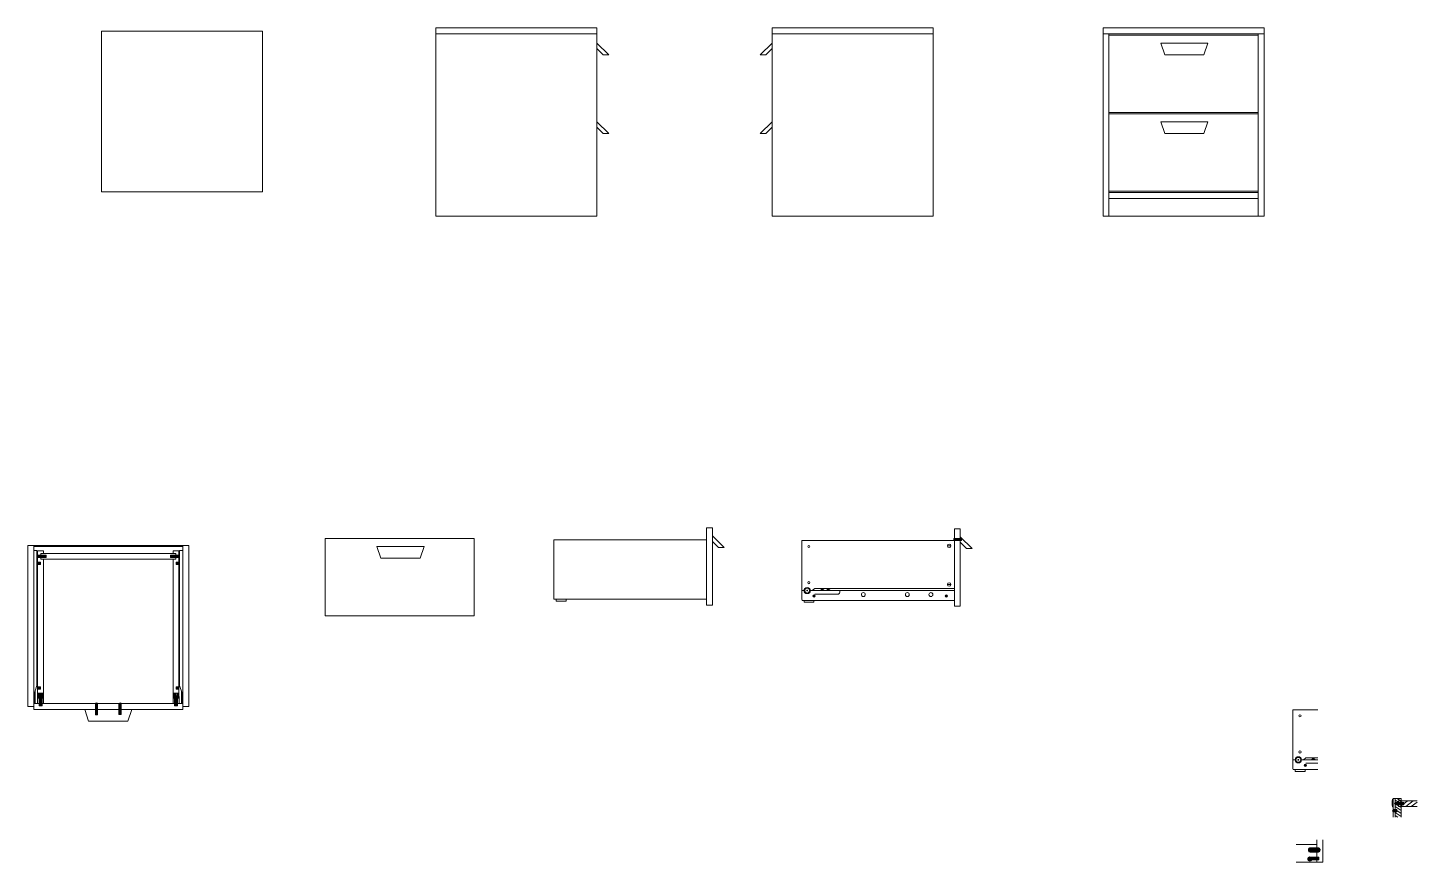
# Model space of a CAD drawing. Header units: millimetres. Extents: x 46 to 893, y 206 to 662.
# Drawn here: x 122.9 to 476.7, y 449.1 to 661.7 of the extents above; entities that cross this region are included whole.
import ezdxf

# ---------------------------------------------------------------- set-up
doc = ezdxf.new("R2010")
doc.units = ezdxf.units.MM
doc.header["$MEASUREMENT"] = 0
for name, color, linetype, lineweight in [('elementi non sezionati', 8, 'Continuous', 18), ('linee non sezionate', 8, 'Continuous', 18), ('pareti sezionate', 7, 'Continuous', 18), ('retini', 11, 'Continuous', 18), ('riquadro viti', 2, 'Continuous', 18), ('viti e cerniere', 4, 'Continuous', 13)]:
    doc.layers.add(name, color=color, linetype=linetype, lineweight=lineweight)
doc.layers.add('viti sottili', color=4, linetype='Continuous')

msp = doc.modelspace()

# ---------------------------------------------------------------- hatches: boundary and pattern name
at = {"layer": 'retini'}
h = msp.add_hatch(dxfattribs=at)
h.set_pattern_fill('ANSI31', color=256, scale=5, angle=101)
h.set_pattern_definition([(146, (42.4259, 196.1713), (-0.3494956, -0.5181485), [])])
h.paths.add_polyline_path([(472.62, 465.34), (471.12, 465.34), (471.12, 464.27), (471.92, 464.27), (471.92, 464.73), (472.42, 464.73), (472.62, 464.73)])
h = msp.add_hatch(dxfattribs=at)
h.set_pattern_fill('ANSI31', color=256, scale=5, angle=101)
h.paths.add_polyline_path([(472.62, 463.23), (472.42, 463.23), (471.92, 463.23), (471.92, 463.7), (471.12, 463.7), (471.12, 462.47), (471.56, 462.47), (471.56, 461.9), (471.12, 461.9), (471.12, 460.55), (472.62, 460.55)])
h = msp.add_hatch(dxfattribs=at)
h.set_pattern_fill('ANSI31', color=256, scale=7, angle=173)
h.set_pattern_definition([(218, (42.4259, 196.1713), (0.5387038, -0.6895094), [])])
h.paths.add_polyline_path([(476.71, 463.23), (476.71, 464.73), (471.92, 464.73), (471.92, 464.27), (473.28, 464.27), (473.28, 463.7), (471.92, 463.7), (471.92, 463.23)])

# ---------------------------------------------------------------- linework, layer by layer
at = {"layer": 'elementi non sezionati', "ltscale": 0.7}
msp.add_line((124.41, 529.75), (162.41, 529.75), dxfattribs=at)
at = {"layer": 'linee non sezionate'}
for p, q in [((267.85, 661.69), (226.85, 661.69)), ((226.85, 661.69), (226.85, 613.69)), ((267.85, 613.69), (267.85, 661.69)), ((312.44, 661.69), (353.44, 661.69)), ((312.44, 613.69), (312.44, 661.69)), ((353.44, 661.69), (353.44, 613.69)), ((396.71, 661.69), (437.71, 661.69)), ((396.71, 613.69), (396.71, 661.69)), ((437.71, 661.69), (437.71, 613.69)), ((182.68, 660.86), (141.68, 660.86)), ((141.68, 660.86), (141.68, 619.86)), ((182.68, 619.86), (182.68, 660.86)), ((267.85, 660.19), (226.85, 660.19)), ((312.44, 660.19), (353.44, 660.19)), ((396.71, 660.19), (437.71, 660.19)), ((398.21, 660.19), (398.21, 613.69)), ((398.21, 659.79), (436.21, 659.79)), ((436.21, 660.19), (436.21, 613.69)), ((270.85, 654.79), (267.85, 657.79)), ((269.44, 654.79), (267.85, 656.38)), ((269.44, 654.79), (270.85, 654.79)), ((309.44, 654.79), (312.44, 657.79)), ((310.85, 654.79), (309.44, 654.79)), ((310.85, 654.79), (312.44, 656.38)), ((411.42, 657.79), (423.42, 657.79)), ((411.42, 657.79), (412.42, 654.79)), ((412.42, 654.79), (422.42, 654.79)), ((423.42, 657.79), (422.42, 654.79)), ((270.85, 634.74), (267.85, 637.69)), ((309.44, 634.74), (312.44, 637.69)), ((398.21, 640.14), (436.21, 640.14)), ((398.21, 639.74), (436.21, 639.74)), ((411.42, 637.74), (423.42, 637.74)), ((411.42, 637.74), (412.42, 634.74)), ((423.42, 637.74), (422.42, 634.74)), ((269.44, 634.74), (267.85, 636.33)), ((267.85, 634.74), (267.85, 634.74)), ((269.44, 634.74), (270.85, 634.74)), ((310.85, 634.74), (309.44, 634.74)), ((310.85, 634.74), (312.44, 636.33)), ((312.44, 634.74), (312.44, 634.74)), ((412.42, 634.74), (422.42, 634.74)), ((141.68, 619.86), (182.68, 619.86)), ((398.21, 620.09), (436.21, 620.09)), ((398.21, 619.69), (436.21, 619.69)), ((398.21, 618.19), (436.21, 618.19)), ((226.85, 613.69), (267.85, 613.69)), ((353.44, 613.69), (312.44, 613.69)), ((398.21, 613.69), (396.71, 613.69)), ((398.21, 613.69), (436.21, 613.69)), ((437.71, 613.69), (436.21, 613.69)), ((198.61, 531.51), (198.61, 511.86)), ((198.61, 531.51), (236.61, 531.51)), ((236.61, 531.51), (236.61, 511.86)), ((256.86, 531.24), (295.73, 531.24)), ((256.86, 531.24), (256.86, 516.09)), ((320, 531), (358.87, 531)), ((358.88, 516.35), (358.87, 531)), ((122.91, 488.75), (122.91, 529.75)), ((124.41, 529.75), (122.91, 529.75)), ((124.41, 529.75), (124.41, 489.5)), ((159.91, 528.37), (161.41, 528.37)), ((159.91, 527.76), (159.91, 528.37)), ((162.41, 488.75), (162.41, 529.75)), ((163.91, 529.75), (162.41, 529.75)), ((163.91, 529.75), (163.91, 488.75)), ((211.82, 529.51), (223.82, 529.51)), ((211.82, 529.51), (212.82, 526.51)), ((223.82, 529.51), (222.82, 526.51)), ((126.91, 489.5), (126.91, 526.26)), ((159.91, 489.5), (159.91, 526.26)), ((212.82, 526.51), (222.82, 526.51)), ((295.74, 516.09), (256.86, 516.09)), ((198.61, 511.86), (236.61, 511.86)), ((124.41, 488.75), (122.91, 488.75)), ((125.41, 489.5), (125.82, 489.5)), ((126.55, 489.5), (160.29, 489.5)), ((126.55, 489.5), (140.12, 489.5)), ((140.69, 489.5), (146.12, 489.5)), ((146.69, 489.5), (160.29, 489.5)), ((163.91, 488.75), (162.41, 488.75)), ((137.4, 488), (138.4, 485)), ((138.4, 485), (148.4, 485)), ((149.4, 488), (148.4, 485)), ((445.07, 487.87), (451.38, 487.87)), ((445.91, 453.56), (451.18, 453.56)), ((445.91, 449.06), (451.18, 449.06))]:
    msp.add_line(p, q, dxfattribs=at)
at = {"layer": 'linee non sezionate', "ltscale": 0.7}
msp.add_line((124.41, 529.55), (162.41, 529.55), dxfattribs=at)
at = {"layer": 'linee non sezionate'}
msp.add_lwpolyline([(295.73, 514.59), (297.23, 514.59), (297.23, 534.24), (295.73, 534.24)], close=True, dxfattribs=at)
for points in [[(297.23, 532.24), (300.23, 529.24), (298.81, 529.24), (297.23, 530.82)], [(320, 516.35), (320, 531)], [(360.37, 531.59), (360.37, 534), (358.87, 534), (358.87, 514.35), (360.37, 514.35), (360.37, 531.03)], [(360.37, 532), (363.37, 529), (361.95, 529), (360.37, 530.58)], [(125.41, 528.37), (125.41, 528.37), (126.91, 528.37), (126.91, 527.76)], [(126.21, 527.3), (126.21, 527.76), (126.71, 527.76), (160.11, 527.76), (160.61, 527.76), (160.61, 527.3)], [(160.61, 526.73), (160.61, 526.26), (160.11, 526.26), (126.71, 526.26), (126.21, 526.26), (126.21, 526.73)], [(259.97, 516.09), (259.97, 515.59), (258.97, 515.59), (257.47, 515.59), (257.47, 516.09)], [(323.11, 515.79), (323.11, 515.35), (322.11, 515.35), (320.61, 515.35), (320.61, 515.79)], [(140.12, 488), (124.41, 488), (124.41, 489.5), (125.82, 489.5)], [(161.41, 489.5), (161.01, 489.5), (162.41, 489.5), (162.41, 488), (146.69, 488)], [(146.12, 488), (140.69, 488), (140.69, 488)], [(445.07, 473.22), (445.07, 487.87)], [(448.17, 472.65), (448.17, 472.22), (447.17, 472.22), (445.67, 472.22), (445.67, 472.65)]]:
    msp.add_lwpolyline(points, dxfattribs=at)
at = {"layer": 'pareti sezionate'}
for p, q in [((472.62, 460.55), (472.62, 463.23)), ((451.18, 454.73), (451.18, 452.65)), ((451.18, 451.79), (451.18, 450.37))]:
    msp.add_line(p, q, dxfattribs=at)
for points in [[(471.12, 465.34), (471.12, 465.34), (472.62, 465.34), (472.62, 464.73)], [(471.92, 464.27), (471.92, 464.73), (472.42, 464.73), (476.71, 464.73)], [(476.71, 463.23), (472.42, 463.23), (471.92, 463.23), (471.92, 463.7)], [(451.18, 449.65), (451.18, 449.06), (452.68, 449.06), (452.68, 454.73)]]:
    msp.add_lwpolyline(points, dxfattribs=at)
at = {"layer": 'riquadro viti'}
for p, q in [((358.86, 531.59), (360.64, 531.59)), ((358.86, 531.03), (360.64, 531.03)), ((360.64, 531.59), (360.64, 531.03)), ((125.39, 527.3), (127.57, 527.3)), ((127.57, 527.3), (127.57, 526.73)), ((161.41, 527.3), (159.24, 527.3)), ((159.24, 527.3), (159.24, 526.73)), ((125.41, 526.73), (127.57, 526.73)), ((161.41, 526.73), (159.24, 526.73)), ((140.12, 489.5), (140.12, 486.63)), ((140.69, 489.5), (140.69, 486.63)), ((146.12, 489.5), (146.12, 486.71)), ((146.69, 489.5), (146.69, 486.71)), ((140.12, 486.63), (140.69, 486.63)), ((146.12, 486.71), (146.69, 486.71)), ((471.1, 464.27), (473.28, 464.27)), ((471.12, 463.7), (473.28, 463.7)), ((473.28, 464.27), (473.28, 463.7))]:
    msp.add_line(p, q, dxfattribs=at)
at = {"layer": 'riquadro viti', "ltscale": 0.7}
for p, q in [((125.41, 525.5), (126.12, 525.5)), ((125.41, 524.93), (126.12, 524.93)), ((126.12, 525.5), (126.12, 524.93)), ((161.41, 525.5), (160.7, 525.5)), ((160.7, 525.5), (160.7, 524.93)), ((161.41, 524.93), (160.7, 524.93)), ((125.41, 493.73), (126.12, 493.73)), ((125.41, 493.17), (126.12, 493.17)), ((125.41, 492.13), (126.71, 492.13)), ((126.12, 493.73), (126.12, 493.17)), ((126.71, 492.13), (126.71, 490.88)), ((161.41, 492.1), (160.13, 492.1)), ((160.13, 492.1), (160.13, 490.86)), ((161.41, 493.73), (160.7, 493.73)), ((160.7, 493.73), (160.7, 493.17)), ((161.41, 493.17), (160.7, 493.17)), ((125.82, 490.88), (125.4, 490.88)), ((126.71, 490.88), (126.55, 490.88)), ((160.13, 490.86), (160.29, 490.86)), ((161.01, 490.86), (161.41, 490.86)), ((470.62, 462.47), (471.56, 462.47)), ((470.62, 461.9), (471.56, 461.9)), ((471.56, 462.47), (471.56, 461.9))]:
    msp.add_line(p, q, dxfattribs=at)
for points in [[(126.55, 490.88), (126.55, 488.91), (125.82, 488.91), (125.82, 490.88)], [(160.29, 490.86), (160.29, 488.88), (161.01, 488.88), (161.01, 490.86)]]:
    msp.add_lwpolyline(points, dxfattribs=at)
at = {"layer": 'riquadro viti', "ltscale": 0.03}
msp.add_lwpolyline([(449.62, 450.37), (451.66, 450.37), (451.68, 450.37), (451.68, 449.65), (449.86, 449.65, -2.428654)], format="xyb", close=True, dxfattribs=at)
at = {"layer": 'riquadro viti', "ltscale": 0.2}
msp.add_lwpolyline([(451.79, 452.22), (451.79, 451.79), (449.1, 451.79), (449.1, 452.65), (451.79, 452.65)], close=True, dxfattribs=at)
at = {"layer": 'viti e cerniere', "ltscale": 0.7}
for p, q in [((359.31, 531.43), (358.86, 531.43)), ((359.31, 531.19), (358.86, 531.19)), ((359.31, 531.4), (359.31, 531.43)), ((359.31, 531.4), (359.43, 531.4)), ((359.31, 531.22), (359.31, 531.4)), ((359.31, 531.19), (359.31, 531.22)), ((124.41, 528.49), (125.15, 528.49)), ((124.41, 528.49), (124.41, 489.6)), ((125.25, 528.39), (125.25, 494.1)), ((161.56, 528.39), (161.56, 494.1)), ((162.41, 528.49), (161.66, 528.49)), ((162.41, 528.49), (162.41, 489.6)), ((125.85, 527.13), (125.41, 527.13)), ((125.85, 526.89), (125.41, 526.89)), ((125.85, 527.13), (125.85, 527.11)), ((125.85, 527.11), (125.85, 526.92)), ((125.85, 526.92), (125.97, 526.92)), ((125.85, 526.92), (125.85, 526.89)), ((125.95, 525.12), (125.98, 525.12)), ((160.86, 525.12), (160.83, 525.12)), ((160.96, 526.92), (160.84, 526.92)), ((160.96, 527.13), (161.41, 527.13)), ((160.96, 527.13), (160.96, 527.1)), ((160.96, 527.1), (160.96, 526.92)), ((160.96, 526.92), (160.96, 526.89)), ((160.96, 526.89), (161.41, 526.89)), ((323.29, 518.79), (322.66, 518.29)), ((358.88, 518.79), (358.88, 515.79)), ((125.25, 494.1), (124.59, 492.1)), ((124.59, 492.1), (124.59, 489.6)), ((124.76, 489.6), (124.76, 492.62)), ((125.41, 493.17), (125.4, 489.5)), ((125.74, 492.05), (125.82, 492.05)), ((125.95, 493.35), (125.98, 493.35)), ((126.22, 492.05), (126.15, 492.05)), ((160.6, 492.05), (160.68, 492.05)), ((160.86, 493.35), (160.83, 493.35)), ((161.08, 492.05), (161.01, 492.05)), ((161.41, 493.17), (161.42, 489.5)), ((161.56, 494.1), (162.22, 492.1)), ((162.05, 489.6), (162.05, 492.62)), ((162.22, 492.1), (162.22, 489.6)), ((124.59, 489.6), (124.41, 489.6)), ((125.4, 489.5), (124.86, 489.5)), ((125.46, 490.95), (125.41, 490.95)), ((125.52, 491.68), (125.74, 491.68)), ((140.28, 489.05), (140.28, 489.5)), ((140.31, 489.05), (140.28, 489.05)), ((140.31, 489.05), (140.31, 488.93)), ((140.5, 489.05), (140.31, 489.05)), ((140.53, 489.05), (140.5, 489.05)), ((140.53, 489.05), (140.53, 489.5)), ((146.28, 489.05), (146.28, 489.5)), ((146.31, 489.05), (146.28, 489.05)), ((146.31, 489.05), (146.31, 488.93)), ((146.5, 489.05), (146.31, 489.05)), ((146.53, 489.05), (146.5, 489.05)), ((146.53, 489.05), (146.53, 489.5)), ((161.3, 491.68), (161.08, 491.68)), ((161.36, 490.95), (161.41, 490.95)), ((161.42, 489.5), (161.95, 489.5)), ((162.22, 489.6), (162.41, 489.6)), ((448.36, 475.66), (447.73, 475.15)), ((471.56, 464.11), (471.12, 464.11)), ((471.56, 463.86), (471.12, 463.86)), ((471.56, 464.11), (471.56, 464.08)), ((471.56, 464.08), (471.56, 463.89)), ((471.56, 463.89), (471.69, 463.89)), ((471.56, 463.89), (471.56, 463.86)), ((471.39, 462.09), (471.42, 462.09))]:
    msp.add_line(p, q, dxfattribs=at)
at = {"layer": 'viti e cerniere'}
for p, q in [((359.31, 531.22), (359.38, 531.22)), ((359.49, 531.46), (359.38, 531.16)), ((359.38, 531.22), (359.43, 531.4)), ((359.38, 531.16), (359.44, 531.22)), ((359.38, 531.16), (359.38, 531.22)), ((359.43, 531.4), (359.49, 531.46)), ((359.44, 531.22), (359.49, 531.4)), ((359.44, 531.22), (359.52, 531.22)), ((359.49, 531.4), (359.49, 531.46)), ((359.58, 531.22), (359.65, 531.22)), ((359.71, 531.22), (359.79, 531.22)), ((359.85, 531.22), (359.92, 531.22)), ((359.98, 531.22), (360.06, 531.22)), ((360.12, 531.22), (360.2, 531.22)), ((360.25, 531.22), (360.33, 531.22)), ((360.39, 531.22), (360.47, 531.22)), ((360.53, 531.22), (360.61, 531.22)), ((360.61, 531.4), (360.61, 531.22)), ((125.25, 528.37), (125.41, 528.37)), ((125.41, 528.37), (125.41, 523.48)), ((161.56, 528.37), (161.41, 528.37)), ((161.41, 528.37), (161.41, 523.48)), ((357.13, 529.68), (357.23, 529.71)), ((357.13, 529.68), (357.23, 529.64)), ((357.23, 529.71), (357.23, 529.64)), ((357.84, 529.71), (357.25, 529.71)), ((357.54, 529.71), (357.25, 529.71)), ((357.25, 529.71), (357.25, 529.64)), ((357.84, 529.64), (357.25, 529.64)), ((357.84, 529.71), (357.84, 529.64)), ((125.41, 525.34), (125.43, 525.34)), ((125.49, 525.34), (125.56, 525.34)), ((125.62, 525.34), (125.7, 525.34)), ((125.76, 525.34), (125.83, 525.34)), ((125.85, 527.11), (125.92, 527.11)), ((125.89, 525.34), (125.98, 525.34)), ((125.98, 527.11), (126.06, 527.11)), ((126.12, 527.11), (126.2, 527.11)), ((126.26, 527.11), (126.33, 527.11)), ((126.39, 527.11), (126.47, 527.11)), ((126.53, 527.11), (126.6, 527.11)), ((126.66, 527.11), (126.74, 527.11)), ((126.8, 527.11), (126.87, 527.11)), ((126.93, 527.11), (127.01, 527.11)), ((127.07, 527.11), (127.15, 527.11)), ((127.2, 527.11), (127.28, 527.11)), ((127.34, 527.11), (127.42, 527.11)), ((127.39, 526.92), (127.45, 526.92)), ((159.42, 526.92), (159.36, 526.92)), ((159.47, 527.1), (159.4, 527.1)), ((159.61, 527.1), (159.53, 527.1)), ((159.74, 527.1), (159.67, 527.1)), ((159.88, 527.1), (159.8, 527.1)), ((160.02, 527.1), (159.94, 527.1)), ((160.15, 527.1), (160.07, 527.1)), ((160.29, 527.1), (160.21, 527.1)), ((160.42, 527.1), (160.35, 527.1)), ((160.56, 527.1), (160.48, 527.1)), ((160.69, 527.1), (160.62, 527.1)), ((160.83, 527.1), (160.75, 527.1)), ((160.92, 525.34), (160.83, 525.34)), ((160.96, 527.1), (160.89, 527.1)), ((161.06, 525.34), (160.98, 525.34)), ((161.19, 525.34), (161.12, 525.34)), ((161.33, 525.34), (161.25, 525.34)), ((161.41, 525.34), (161.39, 525.34)), ((125.41, 520.84), (125.25, 520.84)), ((125.41, 520.47), (125.25, 520.47)), ((125.41, 520.11), (125.25, 520.11)), ((125.41, 523.48), (125.41, 493.17)), ((161.41, 523.48), (161.41, 493.17)), ((161.41, 520.84), (161.56, 520.84)), ((161.41, 520.47), (161.56, 520.47)), ((161.41, 520.11), (161.56, 520.11)), ((125.41, 519.46), (125.25, 519.46)), ((125.41, 519.18), (125.25, 519.18)), ((125.41, 518.91), (125.25, 518.91)), ((161.41, 519.46), (161.56, 519.46)), ((161.41, 519.18), (161.56, 519.18)), ((161.41, 518.91), (161.56, 518.91)), ((320, 515.99), (320, 518.12)), ((320.2, 518.32), (320.58, 518.32)), ((358.88, 518.29), (322.16, 518.29)), ((322.92, 516.96), (322.92, 516.85)), ((323.07, 516.96), (322.92, 516.96)), ((322.92, 516.85), (323.07, 516.85)), ((323.18, 517.11), (323.07, 517.11)), ((323.07, 517.11), (323.07, 516.96)), ((323.18, 516.96), (323.07, 516.85)), ((323.18, 516.85), (323.07, 516.96)), ((323.07, 516.85), (323.07, 516.7)), ((323.07, 516.7), (323.18, 516.7)), ((323.18, 516.96), (323.18, 517.11)), ((323.33, 516.96), (323.18, 516.96)), ((323.18, 516.7), (323.18, 516.85)), ((323.18, 516.85), (323.33, 516.85)), ((358.88, 518.79), (323.29, 518.79)), ((329.31, 517.38), (323.3, 517.4)), ((323.33, 516.85), (323.33, 516.96)), ((324.74, 518.29), (325.19, 518.74)), ((324.87, 518.29), (325.2, 518.61)), ((325.19, 518.74), (325.69, 518.3)), ((325.2, 518.61), (325.55, 518.29)), ((326.29, 518.29), (326.75, 518.74)), ((326.43, 518.29), (326.75, 518.61)), ((326.75, 518.74), (327.24, 518.3)), ((326.75, 518.61), (327.11, 518.29)), ((356.57, 516.96), (356.57, 516.85)), ((356.73, 516.96), (356.57, 516.96)), ((356.57, 516.85), (356.73, 516.85)), ((356.83, 517.11), (356.73, 517.11)), ((356.73, 517.11), (356.73, 516.96)), ((356.83, 516.96), (356.73, 516.85)), ((356.83, 516.85), (356.73, 516.96)), ((356.73, 516.85), (356.73, 516.7)), ((356.73, 516.7), (356.83, 516.7)), ((356.83, 516.96), (356.83, 517.11)), ((356.99, 516.96), (356.83, 516.96)), ((356.83, 516.7), (356.83, 516.85)), ((356.83, 516.85), (356.99, 516.85)), ((356.99, 516.85), (356.99, 516.96)), ((357.13, 519.83), (357.23, 519.87)), ((357.13, 519.83), (357.23, 519.8)), ((357.23, 519.87), (357.23, 519.8)), ((357.84, 519.87), (357.25, 519.87)), ((357.54, 519.87), (357.25, 519.87)), ((357.25, 519.87), (357.25, 519.8)), ((357.84, 519.8), (357.25, 519.8)), ((357.84, 519.87), (357.84, 519.8)), ((321.2, 515.79), (320.2, 515.79)), ((358.88, 515.79), (321.2, 515.79)), ((124.76, 491.85), (124.59, 491.85)), ((125.41, 493.57), (125.43, 493.57)), ((125.49, 493.57), (125.56, 493.57)), ((125.62, 493.57), (125.7, 493.57)), ((125.76, 493.57), (125.83, 493.57)), ((125.89, 493.57), (125.98, 493.57)), ((160.92, 493.57), (160.83, 493.57)), ((161.06, 493.57), (160.98, 493.57)), ((161.19, 493.57), (161.12, 493.57)), ((161.33, 493.57), (161.25, 493.57)), ((161.41, 493.57), (161.39, 493.57)), ((162.05, 491.85), (162.22, 491.85)), ((124.59, 489.86), (124.76, 489.86)), ((125.89, 489.5), (125.89, 490.95)), ((125.89, 489.6), (126.44, 489.6)), ((126.44, 489.5), (125.89, 489.5)), ((125.94, 489.6), (125.94, 490.89)), ((125.98, 491.21), (125.98, 491.03)), ((126.05, 489.45), (126.05, 489.36)), ((126.05, 489.28), (126.05, 489.19)), ((126.05, 489.12), (126.05, 489.02)), ((126.05, 489.02), (126.28, 489.02)), ((126.12, 489.6), (126.12, 490.89)), ((126.16, 489.6), (126.12, 489.6)), ((126.14, 489.6), (126.19, 489.6)), ((126.16, 489.6), (126.21, 489.6)), ((126.21, 489.6), (126.21, 490.89)), ((126.28, 489.5), (126.28, 489.46)), ((126.28, 489.39), (126.28, 489.3)), ((126.28, 489.22), (126.28, 489.13)), ((126.28, 489.02), (126.28, 489.05)), ((126.35, 491.21), (126.35, 491.03)), ((126.38, 490.89), (126.38, 489.6)), ((126.44, 490.95), (126.44, 489.5)), ((126.45, 490.9), (126.45, 490.9)), ((140.25, 488.87), (140.55, 488.98)), ((140.31, 488.93), (140.25, 488.87)), ((140.31, 488.87), (140.25, 488.87)), ((140.5, 488.98), (140.31, 488.93)), ((140.5, 488.92), (140.31, 488.87)), ((140.5, 489.05), (140.5, 488.98)), ((140.55, 488.98), (140.5, 488.92)), ((140.55, 488.98), (140.5, 488.98)), ((140.5, 488.92), (140.5, 488.84)), ((140.5, 488.78), (140.5, 488.71)), ((140.5, 488.65), (140.5, 488.57)), ((140.5, 488.51), (140.5, 488.44)), ((140.5, 488.38), (140.5, 488.3)), ((146.25, 488.87), (146.55, 488.98)), ((146.31, 488.93), (146.25, 488.87)), ((146.31, 488.87), (146.25, 488.87)), ((146.5, 488.98), (146.31, 488.93)), ((146.5, 488.92), (146.31, 488.87)), ((146.5, 489.05), (146.5, 488.98)), ((146.55, 488.98), (146.5, 488.92)), ((146.55, 488.98), (146.5, 488.98)), ((146.5, 488.92), (146.5, 488.84)), ((146.5, 488.78), (146.5, 488.71)), ((146.5, 488.65), (146.5, 488.57)), ((146.5, 488.51), (146.5, 488.44)), ((146.5, 488.38), (146.5, 488.3)), ((160.39, 490.95), (160.39, 489.5)), ((160.94, 489.6), (160.39, 489.6)), ((160.39, 489.5), (160.94, 489.5)), ((160.44, 490.89), (160.44, 489.6)), ((160.48, 491.21), (160.48, 491.03)), ((160.55, 489.5), (160.55, 489.46)), ((160.55, 489.39), (160.55, 489.3)), ((160.55, 489.22), (160.55, 489.13)), ((160.55, 489.02), (160.55, 489.05)), ((160.78, 489.02), (160.55, 489.02)), ((160.62, 489.6), (160.62, 490.89)), ((160.66, 489.6), (160.62, 489.6)), ((160.68, 489.6), (160.64, 489.6)), ((160.66, 489.6), (160.7, 489.6)), ((160.7, 489.6), (160.7, 490.89)), ((160.78, 489.45), (160.78, 489.36)), ((160.78, 489.28), (160.78, 489.19)), ((160.78, 489.12), (160.78, 489.02)), ((160.85, 491.21), (160.85, 491.03)), ((160.89, 489.6), (160.89, 490.89)), ((160.94, 489.5), (160.94, 490.95)), ((162.22, 489.86), (162.05, 489.86)), ((140.31, 486.84), (140.31, 486.87)), ((140.31, 486.84), (140.5, 486.84)), ((140.5, 488.24), (140.5, 488.16)), ((140.5, 488), (140.5, 487.93)), ((140.5, 487.87), (140.5, 487.8)), ((140.5, 487.74), (140.5, 487.66)), ((140.5, 487.6), (140.5, 487.52)), ((140.5, 487.33), (140.5, 487.25)), ((140.5, 487.19), (140.5, 487.12)), ((140.5, 487.06), (140.5, 486.98)), ((140.5, 486.92), (140.5, 486.84)), ((146.31, 486.84), (146.31, 486.87)), ((146.31, 486.84), (146.5, 486.84)), ((146.5, 488.24), (146.5, 488.16)), ((146.5, 488), (146.5, 487.93)), ((146.5, 487.87), (146.5, 487.8)), ((146.5, 487.74), (146.5, 487.66)), ((146.5, 487.6), (146.5, 487.52)), ((146.5, 487.33), (146.5, 487.25)), ((146.5, 487.19), (146.5, 487.12)), ((146.5, 487.06), (146.5, 486.98)), ((146.5, 486.92), (146.5, 486.84)), ((445.07, 472.85), (445.07, 474.98)), ((445.27, 475.18), (445.64, 475.18)), ((451.38, 475.15), (447.22, 475.15)), ((451.38, 475.66), (448.36, 475.66)), ((451.38, 474.26), (448.36, 474.27)), ((449.8, 475.15), (450.26, 475.61)), ((449.94, 475.15), (450.26, 475.47)), ((450.26, 475.61), (450.75, 475.16)), ((450.26, 475.47), (450.62, 475.15)), ((451.36, 475.15), (451.38, 475.17)), ((446.27, 472.65), (445.27, 472.65)), ((451.38, 472.65), (446.27, 472.65)), ((447.98, 473.82), (447.98, 473.72)), ((448.14, 473.82), (447.98, 473.82)), ((447.98, 473.72), (448.14, 473.72)), ((448.25, 473.98), (448.14, 473.98)), ((448.14, 473.98), (448.14, 473.82)), ((448.25, 473.82), (448.14, 473.72)), ((448.25, 473.72), (448.14, 473.82)), ((448.14, 473.72), (448.14, 473.56)), ((448.14, 473.56), (448.25, 473.56)), ((448.25, 473.82), (448.25, 473.98)), ((448.4, 473.82), (448.25, 473.82)), ((448.25, 473.56), (448.25, 473.72)), ((448.25, 473.72), (448.4, 473.72)), ((448.4, 473.72), (448.4, 473.82)), ((470.34, 463.54), (470.34, 464.79)), ((470.34, 464.79), (470.43, 464.79)), ((470.43, 463.54), (470.34, 463.54)), ((470.43, 464.79), (470.43, 465.16)), ((470.43, 465.16), (470.62, 465.16)), ((470.43, 463.17), (470.43, 463.54)), ((470.62, 465.34), (471.12, 465.34)), ((470.62, 460.55), (470.62, 465.34)), ((471.12, 465.34), (471.12, 462.47)), ((471.56, 464.08), (471.64, 464.08)), ((471.7, 464.08), (471.77, 464.08)), ((471.83, 464.08), (471.91, 464.08)), ((471.97, 464.08), (472.05, 464.08)), ((472.11, 464.08), (472.18, 464.08)), ((472.24, 464.08), (472.32, 464.08)), ((472.38, 464.08), (472.45, 464.08)), ((472.51, 464.08), (472.59, 464.08)), ((472.65, 464.08), (472.72, 464.08)), ((472.78, 464.08), (472.86, 464.08)), ((472.92, 464.08), (473, 464.08)), ((473.05, 464.08), (473.13, 464.08)), ((473.1, 463.89), (473.17, 463.89)), ((470.62, 463.17), (470.43, 463.17)), ((470.62, 462.38), (470.62, 462.31)), ((470.65, 462.31), (470.73, 462.31)), ((470.79, 462.31), (470.87, 462.31)), ((470.93, 462.31), (471, 462.31)), ((471.06, 462.31), (471.14, 462.31)), ((471.12, 461.9), (471.12, 460.55)), ((471.2, 462.31), (471.27, 462.31)), ((471.33, 462.31), (471.42, 462.31)), ((449.47, 450.18), (449.66, 450.18)), ((449.47, 449.81), (449.69, 449.81)), ((449.69, 450.27), (451.18, 450.27)), ((449.69, 450.26), (449.69, 450.27)), ((449.69, 449.81), (449.69, 450.04)), ((449.69, 449.74), (449.69, 449.81)), ((449.79, 450.15), (449.79, 450.27)), ((449.79, 450.27), (449.79, 450.27)), ((449.79, 450.22), (451.08, 450.22)), ((451.08, 450.04), (449.85, 450.04)), ((451.18, 449.72), (449.85, 449.72)), ((451.08, 449.77), (449.86, 449.77)), ((451.08, 449.96), (449.87, 449.96)), ((451.08, 449.72), (451.08, 450.27)), ((451.08, 450), (451.08, 450.04)), ((451.08, 449.98), (451.08, 450.02)), ((451.08, 450), (451.08, 449.96)), ((451.18, 450.27), (451.18, 449.72)), ((451.18, 450.11), (451.21, 450.11)), ((451.23, 449.88), (451.32, 449.88)), ((451.29, 450.11), (451.38, 450.11)), ((451.39, 449.88), (451.49, 449.88)), ((451.46, 450.11), (451.55, 450.11)), ((451.56, 449.88), (451.66, 449.88)), ((451.66, 450.11), (451.62, 450.11)), ((451.66, 449.88), (451.66, 450.11))]:
    msp.add_line(p, q, dxfattribs=at)
at = {"layer": 'viti e cerniere', "linetype": 'ByBlock', "lineweight": 100}
for p, q in [((449.43, 452.51), (451.48, 452.51)), ((451.48, 452.36), (449.43, 452.36)), ((451.48, 452.21), (449.43, 452.21)), ((451.48, 452.06), (449.43, 452.06)), ((451.48, 451.91), (449.43, 451.91))]:
    msp.add_line(p, q, dxfattribs=at)
at = {"layer": 'viti e cerniere'}
for points in [[(358.86, 531.59), (358.83, 531.59, 0.451416), (358.83, 531.03), (358.86, 531.03)], [(125.41, 526.73), (125.37, 526.73, -0.451416), (125.37, 527.3), (125.41, 527.3)], [(161.41, 526.73), (161.45, 526.73, 0.451416), (161.45, 527.3), (161.41, 527.3)], [(140.12, 489.5), (140.12, 489.53, -0.451416), (140.69, 489.53), (140.69, 489.5)], [(146.12, 489.5), (146.12, 489.53, -0.451416), (146.69, 489.53), (146.69, 489.5)], [(471.12, 463.7), (471.08, 463.7, -0.451416), (471.08, 464.27), (471.12, 464.27)], [(470.62, 461.9), (470.58, 461.9, -0.451416), (470.58, 462.47), (470.62, 462.47)]]:
    msp.add_lwpolyline(points, format="xyb", close=True, dxfattribs=at)
for points in [[(359.52, 531.16), (359.58, 531.22), (359.63, 531.4), (359.63, 531.46), (359.52, 531.16), (359.52, 531.22), (359.57, 531.4), (359.63, 531.46)], [(359.65, 531.16), (359.71, 531.22), (359.76, 531.4), (359.76, 531.46), (359.65, 531.16), (359.65, 531.22), (359.7, 531.4), (359.76, 531.46)], [(359.79, 531.16), (359.85, 531.22), (359.9, 531.4), (359.9, 531.46), (359.79, 531.16), (359.79, 531.22), (359.84, 531.4), (359.9, 531.46)], [(359.92, 531.16), (359.98, 531.22), (360.03, 531.4), (360.03, 531.46), (359.92, 531.16), (359.92, 531.22), (359.97, 531.4), (360.03, 531.46)], [(360.06, 531.16), (360.12, 531.22), (360.17, 531.4), (360.17, 531.46), (360.06, 531.16), (360.06, 531.22), (360.11, 531.4), (360.17, 531.46)], [(360.2, 531.16), (360.25, 531.22), (360.3, 531.4), (360.3, 531.46), (360.2, 531.16), (360.2, 531.22), (360.25, 531.4), (360.3, 531.46)], [(360.33, 531.16), (360.39, 531.22), (360.44, 531.4), (360.44, 531.46), (360.33, 531.16), (360.33, 531.22), (360.38, 531.4), (360.44, 531.46)], [(360.47, 531.16), (360.53, 531.22), (360.58, 531.4), (360.58, 531.46), (360.47, 531.16), (360.47, 531.22), (360.52, 531.4), (360.58, 531.46)], [(125.43, 525.4), (125.49, 525.34), (125.54, 525.15), (125.54, 525.1), (125.43, 525.4), (125.43, 525.34), (125.48, 525.15), (125.54, 525.1)], [(125.56, 525.4), (125.62, 525.34), (125.67, 525.15), (125.67, 525.1), (125.56, 525.4), (125.56, 525.34), (125.61, 525.15), (125.67, 525.1)], [(125.7, 525.4), (125.76, 525.34), (125.81, 525.15), (125.81, 525.1), (125.7, 525.4), (125.7, 525.34), (125.75, 525.15), (125.81, 525.1)], [(125.83, 525.4), (125.89, 525.34), (125.94, 525.15), (125.94, 525.1), (125.83, 525.4), (125.83, 525.34), (125.88, 525.15), (125.94, 525.1)], [(125.92, 527.16), (125.98, 527.11), (126.03, 526.92), (126.03, 526.86), (125.92, 527.16), (125.92, 527.11), (125.97, 526.92), (126.03, 526.86)], [(126.06, 527.16), (126.12, 527.11), (126.17, 526.92), (126.17, 526.86), (126.06, 527.16), (126.06, 527.11), (126.11, 526.92), (126.17, 526.86)], [(126.2, 527.16), (126.26, 527.11), (126.31, 526.92), (126.31, 526.86), (126.2, 527.16), (126.2, 527.11), (126.25, 526.92), (126.31, 526.86)], [(126.33, 527.16), (126.39, 527.11), (126.44, 526.92), (126.44, 526.86), (126.33, 527.16), (126.33, 527.11), (126.38, 526.92), (126.44, 526.86)], [(126.47, 527.16), (126.53, 527.11), (126.58, 526.92), (126.58, 526.86), (126.47, 527.16), (126.47, 527.11), (126.52, 526.92), (126.58, 526.86)], [(126.6, 527.16), (126.66, 527.11), (126.71, 526.92), (126.71, 526.86), (126.6, 527.16), (126.6, 527.11), (126.65, 526.92), (126.71, 526.86)], [(126.74, 527.16), (126.8, 527.11), (126.85, 526.92), (126.85, 526.86), (126.74, 527.16), (126.74, 527.11), (126.79, 526.92), (126.85, 526.86)], [(126.87, 527.16), (126.93, 527.11), (126.98, 526.92), (126.98, 526.86), (126.87, 527.16), (126.87, 527.11), (126.92, 526.92), (126.98, 526.86)], [(127.01, 527.16), (127.07, 527.11), (127.12, 526.92), (127.12, 526.86), (127.01, 527.16), (127.01, 527.11), (127.06, 526.92), (127.12, 526.86)], [(127.15, 527.16), (127.2, 527.11), (127.25, 526.92), (127.25, 526.86), (127.15, 527.16), (127.15, 527.11), (127.2, 526.92), (127.25, 526.86)], [(127.28, 527.16), (127.34, 527.11), (127.39, 526.92), (127.39, 526.86), (127.28, 527.16), (127.28, 527.11), (127.33, 526.92), (127.39, 526.86)], [(159.53, 527.16), (159.47, 527.1), (159.42, 526.92), (159.42, 526.86), (159.53, 527.16), (159.53, 527.1), (159.48, 526.92), (159.42, 526.86)], [(159.67, 527.16), (159.61, 527.1), (159.56, 526.92), (159.56, 526.86), (159.67, 527.16), (159.67, 527.1), (159.62, 526.92), (159.56, 526.86)], [(159.8, 527.16), (159.74, 527.1), (159.69, 526.92), (159.69, 526.86), (159.8, 527.16), (159.8, 527.1), (159.75, 526.92), (159.69, 526.86)], [(159.94, 527.16), (159.88, 527.1), (159.83, 526.92), (159.83, 526.86), (159.94, 527.16), (159.94, 527.1), (159.89, 526.92), (159.83, 526.86)], [(160.07, 527.16), (160.02, 527.1), (159.97, 526.92), (159.97, 526.86), (160.07, 527.16), (160.07, 527.1), (160.02, 526.92), (159.97, 526.86)], [(160.21, 527.16), (160.15, 527.1), (160.1, 526.92), (160.1, 526.86), (160.21, 527.16), (160.21, 527.1), (160.16, 526.92), (160.1, 526.86)], [(160.35, 527.16), (160.29, 527.1), (160.24, 526.92), (160.24, 526.86), (160.35, 527.16), (160.35, 527.1), (160.3, 526.92), (160.24, 526.86)], [(160.48, 527.16), (160.42, 527.1), (160.37, 526.92), (160.37, 526.86), (160.48, 527.16), (160.48, 527.1), (160.43, 526.92), (160.37, 526.86)], [(160.62, 527.16), (160.56, 527.1), (160.51, 526.92), (160.51, 526.86), (160.62, 527.16), (160.62, 527.1), (160.57, 526.92), (160.51, 526.86)], [(160.75, 527.16), (160.69, 527.1), (160.64, 526.92), (160.64, 526.86), (160.75, 527.16), (160.75, 527.1), (160.7, 526.92), (160.64, 526.86)], [(160.89, 527.16), (160.83, 527.1), (160.78, 526.92), (160.78, 526.86), (160.89, 527.16), (160.89, 527.1), (160.84, 526.92), (160.78, 526.86)], [(160.98, 525.4), (160.92, 525.34), (160.87, 525.15), (160.87, 525.1), (160.98, 525.4), (160.98, 525.34), (160.93, 525.15), (160.87, 525.1)], [(161.12, 525.4), (161.06, 525.34), (161.01, 525.15), (161.01, 525.1), (161.12, 525.4), (161.12, 525.34), (161.07, 525.15), (161.01, 525.1)], [(161.25, 525.4), (161.19, 525.34), (161.14, 525.15), (161.14, 525.1), (161.25, 525.4), (161.25, 525.34), (161.2, 525.15), (161.14, 525.1)], [(161.39, 525.4), (161.33, 525.34), (161.28, 525.15), (161.28, 525.1), (161.39, 525.4), (161.39, 525.34), (161.34, 525.15), (161.28, 525.1)], [(125.43, 493.63), (125.49, 493.57), (125.54, 493.39), (125.54, 493.33), (125.43, 493.63), (125.43, 493.57), (125.48, 493.39), (125.54, 493.33)], [(125.56, 493.63), (125.62, 493.57), (125.67, 493.39), (125.67, 493.33), (125.56, 493.63), (125.56, 493.57), (125.61, 493.39), (125.67, 493.33)], [(125.7, 493.63), (125.76, 493.57), (125.81, 493.39), (125.81, 493.33), (125.7, 493.63), (125.7, 493.57), (125.75, 493.39), (125.81, 493.33)], [(125.83, 493.63), (125.89, 493.57), (125.94, 493.39), (125.94, 493.33), (125.83, 493.63), (125.83, 493.57), (125.88, 493.39), (125.94, 493.33)], [(160.98, 493.63), (160.92, 493.57), (160.87, 493.39), (160.87, 493.33), (160.98, 493.63), (160.98, 493.57), (160.93, 493.39), (160.87, 493.33)], [(161.12, 493.63), (161.06, 493.57), (161.01, 493.39), (161.01, 493.33), (161.12, 493.63), (161.12, 493.57), (161.07, 493.39), (161.01, 493.33)], [(161.25, 493.63), (161.19, 493.57), (161.14, 493.39), (161.14, 493.33), (161.25, 493.63), (161.25, 493.57), (161.2, 493.39), (161.14, 493.33)], [(161.39, 493.63), (161.33, 493.57), (161.28, 493.39), (161.28, 493.33), (161.39, 493.63), (161.39, 493.57), (161.34, 493.39), (161.28, 493.33)], [(126.15, 491.42), (125.82, 491.42), (125.82, 491.21), (126.15, 491.21)], [(125.98, 489.36), (126.05, 489.28), (126.28, 489.22), (126.35, 489.22), (125.98, 489.36), (126.05, 489.36), (126.28, 489.3), (126.35, 489.22)], [(125.98, 489.19), (126.05, 489.12), (126.28, 489.05), (126.35, 489.05), (125.98, 489.19), (126.05, 489.19), (126.28, 489.13), (126.35, 489.05)], [(126.01, 489.5), (126.05, 489.45), (126.28, 489.39), (126.35, 489.39), (126.06, 489.5)], [(126.16, 489.5), (126.28, 489.46), (126.35, 489.39)], [(126.22, 491.21), (126.5, 491.21), (126.5, 491.42), (126.22, 491.42)], [(140.55, 488.84), (140.5, 488.78), (140.31, 488.73), (140.25, 488.73), (140.55, 488.84), (140.5, 488.84), (140.31, 488.79), (140.25, 488.73)], [(140.55, 488.71), (140.5, 488.65), (140.31, 488.6), (140.25, 488.6), (140.55, 488.71), (140.5, 488.71), (140.31, 488.66), (140.25, 488.6)], [(140.55, 488.57), (140.5, 488.51), (140.31, 488.46), (140.25, 488.46), (140.55, 488.57), (140.5, 488.57), (140.31, 488.52), (140.25, 488.46)], [(140.55, 488.44), (140.5, 488.38), (140.31, 488.33), (140.25, 488.33), (140.55, 488.44), (140.5, 488.44), (140.31, 488.39), (140.25, 488.33)], [(140.55, 488.3), (140.5, 488.24), (140.31, 488.19), (140.25, 488.19), (140.55, 488.3), (140.5, 488.3), (140.31, 488.25), (140.25, 488.19)], [(146.55, 488.84), (146.5, 488.78), (146.31, 488.73), (146.25, 488.73), (146.55, 488.84), (146.5, 488.84), (146.31, 488.79), (146.25, 488.73)], [(146.55, 488.71), (146.5, 488.65), (146.31, 488.6), (146.25, 488.6), (146.55, 488.71), (146.5, 488.71), (146.31, 488.66), (146.25, 488.6)], [(146.55, 488.57), (146.5, 488.51), (146.31, 488.46), (146.25, 488.46), (146.55, 488.57), (146.5, 488.57), (146.31, 488.52), (146.25, 488.46)], [(146.55, 488.44), (146.5, 488.38), (146.31, 488.33), (146.25, 488.33), (146.55, 488.44), (146.5, 488.44), (146.31, 488.39), (146.25, 488.33)], [(146.55, 488.3), (146.5, 488.24), (146.31, 488.19), (146.25, 488.19), (146.55, 488.3), (146.5, 488.3), (146.31, 488.25), (146.25, 488.19)], [(160.6, 491.21), (160.32, 491.21), (160.32, 491.42), (160.6, 491.42)], [(160.82, 489.5), (160.78, 489.45), (160.55, 489.39), (160.48, 489.39), (160.76, 489.5)], [(160.66, 489.5), (160.55, 489.46), (160.48, 489.39)], [(160.85, 489.36), (160.78, 489.28), (160.55, 489.22), (160.48, 489.22), (160.85, 489.36), (160.78, 489.36), (160.55, 489.3), (160.48, 489.22)], [(160.85, 489.19), (160.78, 489.12), (160.55, 489.05), (160.48, 489.05), (160.85, 489.19), (160.78, 489.19), (160.55, 489.13), (160.48, 489.05)], [(160.68, 491.42), (161, 491.42), (161, 491.21), (160.68, 491.21)], [(140.55, 488.16), (140.5, 488.11), (140.31, 488.06), (140.25, 488.06), (140.55, 488.16), (140.5, 488.16), (140.31, 488.11), (140.25, 488.06)], [(140.55, 488.05), (140.5, 488), (140.31, 487.95), (140.25, 487.95), (140.55, 488.05), (140.5, 488.05), (140.31, 488), (140.25, 487.95)], [(140.55, 487.93), (140.5, 487.87), (140.31, 487.82), (140.25, 487.82), (140.55, 487.93), (140.5, 487.93), (140.31, 487.88), (140.25, 487.82)], [(140.55, 487.8), (140.5, 487.74), (140.31, 487.69), (140.25, 487.69), (140.55, 487.8), (140.5, 487.8), (140.31, 487.75), (140.25, 487.69)], [(140.55, 487.66), (140.5, 487.6), (140.31, 487.55), (140.25, 487.55), (140.55, 487.66), (140.5, 487.66), (140.31, 487.61), (140.25, 487.55)], [(140.55, 487.52), (140.5, 487.47), (140.31, 487.42), (140.25, 487.42), (140.55, 487.52), (140.5, 487.52), (140.31, 487.47), (140.25, 487.42)], [(140.55, 487.39), (140.5, 487.33), (140.31, 487.28), (140.25, 487.28), (140.55, 487.39), (140.5, 487.39), (140.31, 487.34), (140.25, 487.28)], [(140.55, 487.25), (140.5, 487.19), (140.31, 487.14), (140.25, 487.14), (140.55, 487.25), (140.5, 487.25), (140.31, 487.2), (140.25, 487.14)], [(140.55, 487.12), (140.5, 487.06), (140.31, 487.01), (140.25, 487.01), (140.55, 487.12), (140.5, 487.12), (140.31, 487.07), (140.25, 487.01)], [(140.55, 486.98), (140.5, 486.92), (140.31, 486.87), (140.25, 486.87), (140.55, 486.98), (140.5, 486.98), (140.31, 486.93), (140.25, 486.87)], [(146.55, 488.16), (146.5, 488.11), (146.31, 488.06), (146.25, 488.06), (146.55, 488.16), (146.5, 488.16), (146.31, 488.11), (146.25, 488.06)], [(146.55, 488.05), (146.5, 488), (146.31, 487.95), (146.25, 487.95), (146.55, 488.05), (146.5, 488.05), (146.31, 488), (146.25, 487.95)], [(146.55, 487.93), (146.5, 487.87), (146.31, 487.82), (146.25, 487.82), (146.55, 487.93), (146.5, 487.93), (146.31, 487.88), (146.25, 487.82)], [(146.55, 487.8), (146.5, 487.74), (146.31, 487.69), (146.25, 487.69), (146.55, 487.8), (146.5, 487.8), (146.31, 487.75), (146.25, 487.69)], [(146.55, 487.66), (146.5, 487.6), (146.31, 487.55), (146.25, 487.55), (146.55, 487.66), (146.5, 487.66), (146.31, 487.61), (146.25, 487.55)], [(146.55, 487.52), (146.5, 487.47), (146.31, 487.42), (146.25, 487.42), (146.55, 487.52), (146.5, 487.52), (146.31, 487.47), (146.25, 487.42)], [(146.55, 487.39), (146.5, 487.33), (146.31, 487.28), (146.25, 487.28), (146.55, 487.39), (146.5, 487.39), (146.31, 487.34), (146.25, 487.28)], [(146.55, 487.25), (146.5, 487.19), (146.31, 487.14), (146.25, 487.14), (146.55, 487.25), (146.5, 487.25), (146.31, 487.2), (146.25, 487.14)], [(146.55, 487.12), (146.5, 487.06), (146.31, 487.01), (146.25, 487.01), (146.55, 487.12), (146.5, 487.12), (146.31, 487.07), (146.25, 487.01)], [(146.55, 486.98), (146.5, 486.92), (146.31, 486.87), (146.25, 486.87), (146.55, 486.98), (146.5, 486.98), (146.31, 486.93), (146.25, 486.87)], [(471.64, 464.13), (471.7, 464.08), (471.75, 463.89), (471.75, 463.83), (471.64, 464.13), (471.64, 464.08), (471.69, 463.89), (471.75, 463.83)], [(471.77, 464.13), (471.83, 464.08), (471.88, 463.89), (471.88, 463.83), (471.77, 464.13), (471.77, 464.08), (471.82, 463.89), (471.88, 463.83)], [(471.91, 464.13), (471.97, 464.08), (472.02, 463.89), (472.02, 463.83), (471.91, 464.13), (471.91, 464.08), (471.96, 463.89), (472.02, 463.83)], [(472.05, 464.13), (472.11, 464.08), (472.16, 463.89), (472.16, 463.83), (472.05, 464.13), (472.05, 464.08), (472.1, 463.89), (472.16, 463.83)], [(472.18, 464.13), (472.24, 464.08), (472.29, 463.89), (472.29, 463.83), (472.18, 464.13), (472.18, 464.08), (472.23, 463.89), (472.29, 463.83)], [(472.32, 464.13), (472.38, 464.08), (472.43, 463.89), (472.43, 463.83), (472.32, 464.13), (472.32, 464.08), (472.37, 463.89), (472.43, 463.83)], [(472.45, 464.13), (472.51, 464.08), (472.56, 463.89), (472.56, 463.83), (472.45, 464.13), (472.45, 464.08), (472.5, 463.89), (472.56, 463.83)], [(472.59, 464.13), (472.65, 464.08), (472.7, 463.89), (472.7, 463.83), (472.59, 464.13), (472.59, 464.08), (472.64, 463.89), (472.7, 463.83)], [(472.72, 464.13), (472.78, 464.08), (472.83, 463.89), (472.83, 463.83), (472.72, 464.13), (472.72, 464.08), (472.77, 463.89), (472.83, 463.83)], [(472.86, 464.13), (472.92, 464.08), (472.97, 463.89), (472.97, 463.83), (472.86, 464.13), (472.86, 464.08), (472.91, 463.89), (472.97, 463.83)], [(473, 464.13), (473.05, 464.08), (473.1, 463.89), (473.1, 463.83), (473, 464.13), (473, 464.08), (473.05, 463.89), (473.1, 463.83)], [(470.62, 462.34), (470.65, 462.31), (470.7, 462.13), (470.7, 462.07), (470.62, 462.3)], [(470.62, 462.21), (470.64, 462.13), (470.7, 462.07)], [(470.73, 462.37), (470.79, 462.31), (470.84, 462.13), (470.84, 462.07), (470.73, 462.37), (470.73, 462.31), (470.78, 462.13), (470.84, 462.07)], [(470.87, 462.37), (470.93, 462.31), (470.98, 462.13), (470.98, 462.07), (470.87, 462.37), (470.87, 462.31), (470.92, 462.13), (470.98, 462.07)], [(471, 462.37), (471.06, 462.31), (471.11, 462.13), (471.11, 462.07), (471, 462.37), (471, 462.31), (471.05, 462.13), (471.11, 462.07)], [(471.14, 462.37), (471.2, 462.31), (471.25, 462.13), (471.25, 462.07), (471.14, 462.37), (471.14, 462.31), (471.19, 462.13), (471.25, 462.07)], [(471.27, 462.37), (471.33, 462.31), (471.38, 462.13), (471.38, 462.07), (471.27, 462.37), (471.27, 462.31), (471.32, 462.13), (471.38, 462.07)], [(451.18, 449.84), (451.23, 449.88), (451.29, 450.11), (451.29, 450.18), (451.18, 449.9)], [(451.18, 450), (451.21, 450.11), (451.29, 450.18)], [(451.32, 449.81), (451.39, 449.88), (451.46, 450.11), (451.46, 450.18), (451.32, 449.81), (451.32, 449.88), (451.38, 450.11), (451.46, 450.18)], [(451.49, 449.81), (451.56, 449.88), (451.62, 450.11), (451.62, 450.18), (451.49, 449.81), (451.49, 449.88), (451.55, 450.11), (451.62, 450.18)]]:
    msp.add_lwpolyline(points, dxfattribs=at)
at = {"layer": 'viti e cerniere', "linetype": 'ByBlock', "lineweight": 100}
for points in [[(449.43, 451.91), (449.43, 452.51), (449.25, 452.36), (449.25, 452.07)], [(451.66, 452.07), (451.48, 451.91), (451.48, 452.51), (451.66, 452.36)]]:
    msp.add_lwpolyline(points, close=True, dxfattribs=at)
at = {"layer": 'viti e cerniere'}
msp.add_lwpolyline([(449.47, 450.34), (449.25, 450.34), (449.25, 449.66), (449.47, 449.66)], close=True, dxfattribs=at)
at = {"layer": 'viti e cerniere', "ltscale": 0.7}
for centre, radius in [((321.79, 529.51), 0.28), ((321.79, 520.3), 0.28), ((321.37, 518.29), 0.788), ((446.86, 486.37), 0.28), ((446.44, 475.15), 0.788), ((446.86, 477.16), 0.28)]:
    msp.add_circle(centre, radius, dxfattribs=at)
at = {"layer": 'viti e cerniere'}
for centre, radius in [((357.54, 529.68), 0.453), ((357.54, 519.83), 0.453), ((321.37, 518.29), 0.628), ((321.37, 518.29), 0.1), ((323.13, 516.91), 0.3), ((335.67, 517.27), 0.5), ((346.88, 517.26), 0.5), ((352.88, 517.26), 0.5), ((356.78, 516.91), 0.3), ((446.44, 475.15), 0.628), ((446.44, 475.15), 0.1), ((448.19, 473.77), 0.3)]:
    msp.add_circle(centre, radius, dxfattribs=at)
at = {"layer": 'viti e cerniere', "ltscale": 0.7}
for centre, radius, start, end in [((125.15, 528.39), 0.1, 0, 90), ((161.66, 528.39), 0.1, 90, 180), ((125.94, 525.23), 0.12, 293.3292, 66.6708), ((127.38, 527), 0.111, 312.7248, 69.6327), ((159.44, 527), 0.111, 110.3673, 227.2752), ((160.88, 525.23), 0.12, 113.3292, 246.6708), ((125.94, 493.46), 0.12, 293.3292, 66.6708), ((160.88, 493.46), 0.12, 113.3292, 246.6708), ((124.86, 489.6), 0.1, 180, 270), ((161.95, 489.6), 0.1, 270, 0), ((473.09, 463.97), 0.111, 312.7248, 69.6327), ((471.38, 462.2), 0.12, 293.3292, 66.6708)]:
    msp.add_arc(centre, radius, start, end, dxfattribs=at)
at = {"layer": 'viti e cerniere'}
for centre, radius, start, end in [((320.2, 518.12), 0.2, 90, 180), ((329.31, 517.58), 0.2, 270, 306.2501), ((329.02, 517.98), 0.69, 306.2501, 26.7036), ((320.2, 515.99), 0.2, 180, 270), ((445.27, 474.98), 0.2, 90, 180), ((445.27, 472.85), 0.2, 180, 270)]:
    msp.add_arc(centre, radius, start, end, dxfattribs=at)
at = {"layer": 'viti sottili'}
for p, q in [((125.46, 492.05), (125.41, 492.05)), ((125.46, 490.95), (125.46, 492.05)), ((125.46, 491.96), (125.74, 491.96)), ((125.74, 491.9), (125.52, 491.9)), ((125.52, 491.9), (125.52, 491.17)), ((125.74, 491.96), (125.74, 492.05)), ((125.74, 491.17), (125.74, 491.9)), ((125.82, 492.05), (125.82, 491.03)), ((126.15, 491.03), (126.15, 492.05)), ((126.22, 491.03), (126.22, 492.05)), ((126.52, 491.03), (126.52, 492.05)), ((126.52, 492.05), (126.65, 492.05)), ((126.65, 492.05), (126.65, 490.95)), ((160.3, 492.05), (160.18, 492.05)), ((160.18, 492.05), (160.18, 490.95)), ((160.3, 491.03), (160.3, 492.05)), ((160.6, 491.03), (160.6, 492.05)), ((160.68, 491.03), (160.68, 492.05)), ((161.01, 492.05), (161.01, 491.03)), ((161.08, 491.96), (161.08, 492.05)), ((161.36, 491.96), (161.08, 491.96)), ((161.08, 491.17), (161.08, 491.9)), ((161.08, 491.9), (161.3, 491.9)), ((161.3, 491.9), (161.3, 491.17)), ((161.36, 490.95), (161.36, 492.05)), ((161.36, 492.05), (161.41, 492.05)), ((125.74, 491.13), (125.46, 491.13)), ((125.52, 491.35), (125.74, 491.35)), ((125.74, 491.17), (125.52, 491.17)), ((125.74, 490.95), (125.74, 491.13)), ((126.37, 490.95), (125.74, 490.95)), ((125.82, 491.03), (126.15, 491.03)), ((126.22, 491.03), (126.52, 491.03)), ((126.65, 490.95), (126.37, 490.95)), ((160.18, 490.95), (160.45, 490.95)), ((160.6, 491.03), (160.3, 491.03)), ((160.45, 490.95), (161.08, 490.95)), ((161.01, 491.03), (160.68, 491.03)), ((161.3, 491.35), (161.08, 491.35)), ((161.08, 491.17), (161.3, 491.17)), ((161.08, 490.95), (161.08, 491.13)), ((161.08, 491.13), (161.36, 491.13))]:
    msp.add_line(p, q, dxfattribs=at)
msp.add_lwpolyline([(449.1, 450.29, 0.74706), (449.38, 449.38, 0.74706), (449.65, 450.29), (449.62, 450.29, -0.147415), (449.69, 449.73, -0.085849), (449.49, 449.66), (449.49, 449.64), (449.57, 449.64), (449.57, 449.49), (449.18, 449.49), (449.18, 449.64), (449.25, 449.64), (449.25, 449.66, -0.084542), (449.06, 449.73, -0.147415), (449.14, 450.29), (449.1, 450.29)], format="xyb", dxfattribs=at)

doc.saveas('drawing.dxf')
